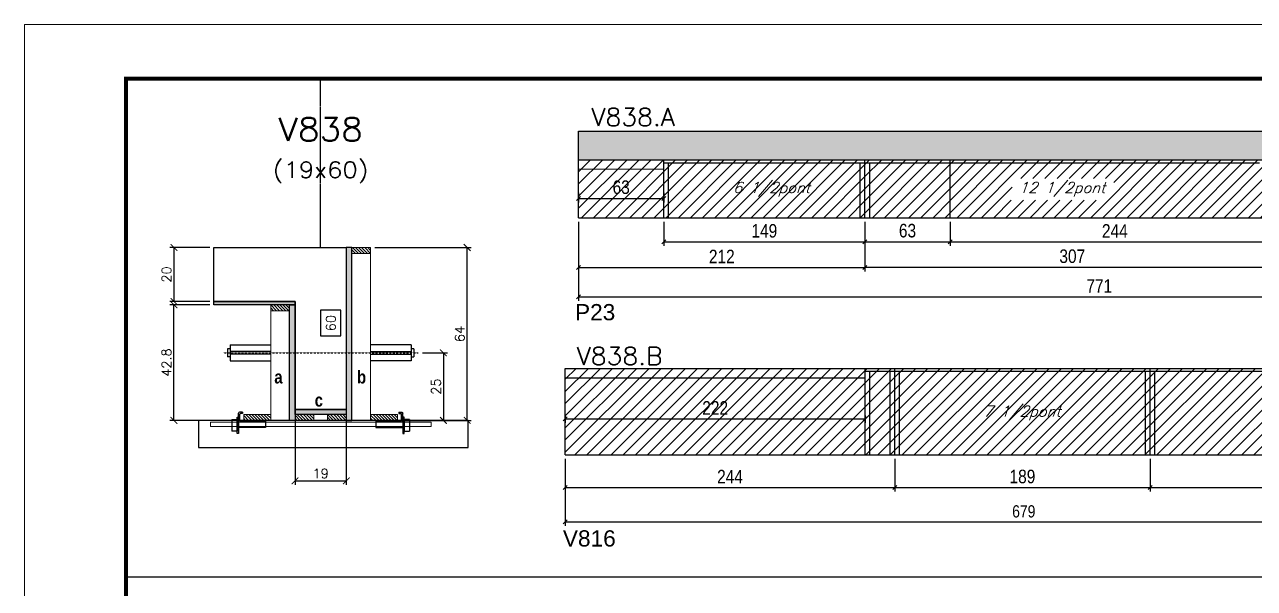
# Model space of a CAD drawing. Extents: x -20960 to -5926, y -2106 to 21915.
# Drawn here: x -7452 to -6541, y 10012 to 10430 of the extents above; entities that cross this region are included whole.
import ezdxf
from ezdxf.enums import TextEntityAlignment as Align

# ---------------------------------------------------------------- set-up
doc = ezdxf.new("R2010")
doc.units = 0
doc.linetypes.add('DASHED', pattern=[0.75, 0.5, -0.25])
doc.linetypes.add('HIDDEN', pattern=[0.375, 0.25, -0.125])
for name, color, linetype in [('5', 5, 'Continuous'), ('barrote', 251, 'Continuous'), ('COTA', 241, 'Continuous'), ('Cota Seção (2x)', 4, 'Continuous'), ('detalhes', 4, 'Continuous'), ('Painéis', 200, 'Continuous'), ('presilha', 1, 'Continuous'), ('Reaproveitamento', 251, 'Continuous'), ('SARR_2.2x7', 40, 'Continuous'), ('SARR_3.5x7', 81, 'Continuous'), ('TENSOR', 3, 'Continuous'), ('texto', 7, 'Continuous'), ('Texto de Titulo', 7, 'Continuous'), ('Texto Qtd Sarr', 242, 'Continuous')]:
    doc.layers.add(name, color=color, linetype=linetype)
for name, color, linetype, lineweight in [('CONCRETO', 251, 'Continuous', 25), ('Folhas', 255, 'Continuous', 9), ('Hachura', 251, 'Continuous', 9), ('Madeira', 126, 'Continuous', 18), ('Sarr 2.2x7', 40, 'Continuous', 9), ('SARRAFO DE PRESSAO', 251, 'DASHED', 9), ('SCO-___-LAJ', 2, 'Continuous', 0), ('Texto Seção', 7, 'Continuous', 15)]:
    doc.layers.add(name, color=color, linetype=linetype, lineweight=lineweight)
doc.styles.add('COTA TECNICA', font='techl___.ttf', dxfattribs={"height": 10})
doc.styles.add('COTA TECNICA-50', font='techl___.ttf', dxfattribs={"height": 9})
doc.styles.add('REGUA-120', font='ROMANS.shx', dxfattribs={"height": 15})
doc.styles.add('Romans', font='romans.shx')
doc.styles.get("Standard").update_dxf_attribs({"font": 'arial.ttf'})
doc.styles.add('TECNICA', font='techb___.ttf', dxfattribs={"height": 10})
doc.dimstyles.new('COTA PAINEL-50', dxfattribs={"dimtxt": 9, "dimasz": 3, "dimexe": 3, "dimexo": 3, "dimgap": 3, "dimtad": 1, "dimdec": 1, "dimzin": 12, "dimdsep": 46, "dimtxsty": 'COTA TECNICA-50', "dimblk1": 'OBLIQUE', "dimblk2": 'OBLIQUE', "dimsah": 1, "dimcen": 0.9, "dimclrd": 4, "dimclre": 4, "dimclrt": 240, "dimadec": 1, "dimazin": 3, "dimtfac": 1, "dimtdec": 1, "dimtmove": 0, "dimatfit": 3, "dimfxl": 1, "dimtolj": 1, "dimtzin": 12, "dimarcsym": 0})
doc.dimstyles.new('Cota Seção (2x)', dxfattribs={"dimtxt": 7, "dimasz": 5, "dimexe": 3, "dimexo": 3, "dimgap": 2, "dimtad": 3, "dimdec": 1, "dimlfac": 0.5, "dimzin": 12, "dimdsep": 46, "dimtxsty": 'Romans', "dimblk": 'ARCHTICK', "dimcen": 0, "dimclrd": 4, "dimclre": 4, "dimclrt": 1, "dimadec": 1, "dimazin": 3, "dimtfac": 1, "dimtdec": 1, "dimtmove": 0, "dimatfit": 3, "dimldrblk": 'OBLIQUE', "dimfxl": 1, "dimtolj": 1, "dimtzin": 12, "dimarcsym": 0})
doc.dimstyles.new('Cota Seção interna', dxfattribs={"dimtxt": 7, "dimasz": 6, "dimexe": 0.18, "dimexo": 2, "dimgap": -4, "dimtad": 3, "dimdec": 1, "dimlfac": 0.5, "dimzin": 12, "dimdsep": 46, "dimtxsty": 'Romans', "dimblk": 'ARCHTICK', "dimcen": 0.09, "dimse1": 1, "dimse2": 1, "dimsd1": 1, "dimsd2": 1, "dimclrd": 180, "dimclre": 5, "dimclrt": 1, "dimadec": 0, "dimazin": 3, "dimtfac": 1, "dimtdec": 1, "dimtofl": 0, "dimtmove": 0, "dimatfit": 3, "dimldrblk": 'ARCHTICK', "dimfxl": 1, "dimtolj": 1, "dimtzin": 0, "dimarcsym": 0})
doc.dimstyles.new('PAINEL', dxfattribs={"dimtxt": 10, "dimasz": 3, "dimexe": 3, "dimexo": 3, "dimgap": 3, "dimtad": 1, "dimdec": 1, "dimzin": 12, "dimdsep": 46, "dimtxsty": 'COTA TECNICA', "dimblk1": 'OBLIQUE', "dimblk2": 'OBLIQUE', "dimsah": 1, "dimcen": 0.9, "dimclrd": 4, "dimclre": 4, "dimclrt": 240, "dimadec": 1, "dimazin": 3, "dimtfac": 1, "dimtdec": 1, "dimtmove": 0, "dimatfit": 3, "dimfxl": 1, "dimtolj": 1, "dimtzin": 12, "dimarcsym": 0})
pattern_1 = [(315, (15704.8435, 1906.9961), (1.12253202, 1.12253202), [])]
pattern_2 = [(45, (9286.408, 12325.307), (-4.490128, 4.490128), [])]

# ---------------------------------------------------------------- blocks, each defined once
blk = doc.blocks.new('9999999999')
at = {"layer": 'Folhas'}
blk.add_lwpolyline([(98138.98, 34190.21), (99623.98, 34190.21), (99623.98, 35240.21), (98138.98, 35240.21)], close=True, dxfattribs=at)
at = {"layer": 'Folhas', "color": 30, "const_width": 3}
blk.add_lwpolyline([(98213.98, 34230.21), (99583.98, 34230.21), (99583.98, 35200.21), (98213.98, 35200.21)], close=True, dxfattribs=at)
blk = doc.blocks.new('_ArchTick')
at = {"color": 0, "linetype": 'ByBlock', "const_width": 0.15}
blk.add_lwpolyline([(-0.5, -0.5), (0.5, 0.5)], dxfattribs=at)
blk = doc.blocks.new('*D1538')
at = {"layer": 'COTA', "color": 4, "lineweight": -2, "transparency": 16777216}
for p, q in [((-7314.78, 10222.24), (-7344.43, 10222.24)), ((-7341.43, 10136.64), (-7341.43, 10222.24)), ((-7292.78, 10136.64), (-7344.43, 10136.64))]:
    blk.add_line(p, q, dxfattribs=at)
at = {"layer": 'Defpoints', "color": 0, "transparency": 16777216}
for p in [(-7341.43, 10222.24), (-7311.78, 10222.24), (-7289.78, 10136.64)]:
    blk.add_point(p, dxfattribs=at)
at = {"layer": 'COTA', "color": 4, "lineweight": -2, "transparency": 16777216, "xscale": 5, "yscale": 5, "zscale": 5}
for p, rotation in [((-7341.43, 10222.24), 90), ((-7341.43, 10136.64), 270)]:
    blk.add_blockref('_ArchTick', p, dxfattribs=dict(at, rotation=rotation))
at = {"layer": 'COTA', "color": 1, "transparency": 16777216, "insert": (-7346.93, 10179.44), "char_height": 7, "attachment_point": 5, "rotation": 90, "style": 'Romans'}
blk.add_mtext('\\A1;42.8', dxfattribs=at)
blk = doc.blocks.new('_Oblique')
at = {"color": 0, "linetype": 'ByBlock', "lineweight": -2}
blk.add_line((-0.5, -0.5), (0.5, 0.5), dxfattribs=at)
blk = doc.blocks.new('*D1539')
at = {"layer": 'COTA', "color": 4, "lineweight": -2, "transparency": 16777216}
for p, q in [((-7314.78, 10264.64), (-7344.43, 10264.64)), ((-7341.43, 10264.64), (-7341.43, 10224.64)), ((-7314.78, 10224.64), (-7344.43, 10224.64))]:
    blk.add_line(p, q, dxfattribs=at)
at = {"layer": 'Defpoints', "color": 0, "transparency": 16777216}
for p in [(-7311.78, 10264.64), (-7341.43, 10224.64), (-7311.78, 10224.64)]:
    blk.add_point(p, dxfattribs=at)
at = {"layer": 'COTA', "color": 4, "lineweight": -2, "transparency": 16777216, "xscale": 5, "yscale": 5, "zscale": 5}
for p, rotation in [((-7341.43, 10264.64), 90), ((-7341.43, 10224.64), 270)]:
    blk.add_blockref('_ArchTick', p, dxfattribs=dict(at, rotation=rotation))
at = {"layer": 'COTA', "color": 1, "transparency": 16777216, "insert": (-7346.93, 10244.64), "char_height": 7, "attachment_point": 5, "rotation": 90, "style": 'Romans'}
blk.add_mtext('\\A1;20', dxfattribs=at)
blk = doc.blocks.new('*D1540')
at = {"layer": 'COTA', "color": 4, "lineweight": -2, "transparency": 16777216}
for p, q in [((-7192.79, 10264.64), (-7121.3, 10264.64)), ((-7124.3, 10136.64), (-7124.3, 10264.64)), ((-7172.78, 10136.64), (-7121.3, 10136.64))]:
    blk.add_line(p, q, dxfattribs=at)
at = {"layer": 'Defpoints', "color": 0, "transparency": 16777216}
for p in [(-7195.79, 10264.64), (-7124.3, 10264.64), (-7175.78, 10136.64)]:
    blk.add_point(p, dxfattribs=at)
at = {"layer": 'COTA', "color": 4, "lineweight": -2, "transparency": 16777216, "xscale": 5, "yscale": 5, "zscale": 5}
for p, rotation in [((-7124.3, 10264.64), 90), ((-7124.3, 10136.64), 270)]:
    blk.add_blockref('_ArchTick', p, dxfattribs=dict(at, rotation=rotation))
at = {"layer": 'COTA', "color": 1, "transparency": 16777216, "insert": (-7129.8, 10200.64), "char_height": 7, "attachment_point": 5, "rotation": 90, "style": 'Romans'}
blk.add_mtext('\\A1;64', dxfattribs=at)
blk = doc.blocks.new('*D1541')
at = {"layer": 'Cota Seção (2x)', "color": 180, "lineweight": -2, "transparency": 16777216}
for p, q in [((-7217.78, 10218.14), (-7232.78, 10218.14)), ((-7232.78, 10218.14), (-7232.78, 10199.14)), ((-7217.78, 10199.14), (-7217.78, 10218.14)), ((-7232.78, 10199.14), (-7217.78, 10199.14))]:
    blk.add_line(p, q, dxfattribs=at)
at = {"layer": 'Defpoints', "color": 0, "transparency": 16777216}
for p in [(-7213.79, 10264.64), (-7213.78, 10264.64), (-7213.78, 10144.64)]:
    blk.add_point(p, dxfattribs=at)
at = {"layer": 'Cota Seção (2x)', "color": 1, "transparency": 16777216, "insert": (-7225.28, 10208.64), "char_height": 7, "attachment_point": 5, "rotation": 90, "style": 'Romans'}
blk.add_mtext('\\A1;60', dxfattribs=at)
blk = doc.blocks.new('titulo1')
at = {"layer": 'Defpoints', "color": 252, "linetype": 'HIDDEN', "ltscale": 2}
blk.add_line((0, 0), (0, 125), dxfattribs=at)
at = {"layer": 'Defpoints', "style": 'Romans', "oblique": 15}
blk.add_attdef('FOLHA', text='', height=10, dxfattribs=at).set_placement((0, 15.58), align=Align.MIDDLE_CENTER)
at = {"layer": 'Texto Qtd Sarr', "color": 3, "style": 'Romans', "oblique": 15}
for tag, height, p in [('TITULO', 17, (0, 71.45)), ('SEÇÃO', 12, (0, 41.55))]:
    blk.add_attdef(tag, text='', height=height, dxfattribs=at).set_placement(p, align=Align.MIDDLE_CENTER)
blk = doc.blocks.new('PRESILHA METÁLICA 1')
at = {"layer": 'presilha'}
for p, q in [((6, 15.5), (7.5, 15.5)), ((6, -2.5), (6, 15.5)), ((7.5, 10.6), (7.5, 19.9)), ((7.5, 15.5), (7.5, -2.5)), ((12, 21), (8.6, 21)), ((9, 11.6), (9, 18.9)), ((12, 19.5), (9.6, 19.5)), ((12, 21), (12, 19.5)), ((0, 13), (6, 13)), ((0, 13), (0, 0)), ((6, 0), (0, 0)), ((6, 13), (6, 0)), ((37.5, 4.1), (7.5, 4.1)), ((37.5, 11), (9.6, 11)), ((37.5, 11), (37.5, 4.1)), ((7.5, -2.5), (6, -2.5))]:
    blk.add_line(p, q, dxfattribs=at)
for centre, radius, start, end in [((8.6, 19.9), 1.14, 90, 180), ((9.6, 18.9), 0.57, 90, 180), ((9.6, 11.6), 0.57, 180, 270)]:
    blk.add_arc(centre, radius, start, end, dxfattribs=at)
blk = doc.blocks.new('*D1542')
at = {"layer": 'COTA', "color": 4, "lineweight": -2, "transparency": 16777216}
for p, q in [((-7251.78, 10138.04), (-7251.78, 10088.91)), ((-7213.78, 10138.04), (-7213.78, 10088.91)), ((-7251.78, 10091.91), (-7213.78, 10091.91))]:
    blk.add_line(p, q, dxfattribs=at)
at = {"layer": 'Defpoints', "color": 0, "transparency": 16777216}
for p in [(-7251.78, 10141.04), (-7213.78, 10141.04), (-7213.78, 10091.91)]:
    blk.add_point(p, dxfattribs=at)
at = {"layer": 'COTA', "color": 4, "lineweight": -2, "transparency": 16777216, "xscale": 5, "yscale": 5, "zscale": 5, "rotation": 180}
blk.add_blockref('_ArchTick', (-7251.78, 10091.91), dxfattribs=at)
at = {"layer": 'COTA', "color": 4, "lineweight": -2, "transparency": 16777216, "xscale": 5, "yscale": 5, "zscale": 5}
blk.add_blockref('_ArchTick', (-7213.78, 10091.91), dxfattribs=at)
at = {"layer": 'COTA', "color": 1, "transparency": 16777216, "insert": (-7232.78, 10097.41), "char_height": 7, "attachment_point": 5, "style": 'Romans'}
blk.add_mtext('\\A1;19', dxfattribs=at)
blk = doc.blocks.new('*D1598')
at = {"layer": 'COTA', "color": 4, "linetype": 'ByBlock', "lineweight": -2, "transparency": 16777216}
for p, q in [((-7041.77, 10283.72), (-7041.77, 10246.9)), ((-6829.77, 10283.71), (-6829.77, 10246.9)), ((-7041.77, 10249.9), (-6829.77, 10249.9))]:
    blk.add_line(p, q, dxfattribs=at)
at = {"layer": 'Defpoints', "color": 0, "linetype": 'ByBlock', "transparency": 16777216}
for p in [(-7041.77, 10286.72), (-6829.77, 10286.71), (-6829.77, 10249.9)]:
    blk.add_point(p, dxfattribs=at)
at = {"layer": 'COTA', "color": 4, "linetype": 'ByBlock', "lineweight": -2, "transparency": 16777216, "xscale": 3, "yscale": 3, "zscale": 3, "rotation": 180}
blk.add_blockref('_Oblique', (-7041.77, 10249.9), dxfattribs=at)
at = {"layer": 'COTA', "color": 4, "linetype": 'ByBlock', "lineweight": -2, "transparency": 16777216, "xscale": 3, "yscale": 3, "zscale": 3}
blk.add_blockref('_Oblique', (-6829.77, 10249.9), dxfattribs=at)
at = {"layer": 'COTA', "color": 240, "linetype": 'ByBlock', "transparency": 16777216, "insert": (-6935.77, 10257.96), "char_height": 10, "attachment_point": 5, "style": 'COTA TECNICA'}
blk.add_mtext('\\A1;212', dxfattribs=at)
blk = doc.blocks.new('*D1543')
at = {"layer": 'COTA', "color": 4, "linetype": 'ByBlock', "lineweight": -2, "transparency": 16777216}
for p, q in [((-6829.77, 10283.71), (-6829.77, 10265.83)), ((-6766.75, 10283.71), (-6766.75, 10265.83)), ((-6829.77, 10268.83), (-6766.75, 10268.83))]:
    blk.add_line(p, q, dxfattribs=at)
at = {"layer": 'Defpoints', "color": 0, "linetype": 'ByBlock', "transparency": 16777216}
for p in [(-6829.77, 10286.71), (-6766.75, 10286.71), (-6766.75, 10268.83)]:
    blk.add_point(p, dxfattribs=at)
at = {"layer": 'COTA', "color": 4, "linetype": 'ByBlock', "lineweight": -2, "transparency": 16777216, "xscale": 3, "yscale": 3, "zscale": 3, "rotation": 180}
blk.add_blockref('_Oblique', (-6829.77, 10268.83), dxfattribs=at)
at = {"layer": 'COTA', "color": 4, "linetype": 'ByBlock', "lineweight": -2, "transparency": 16777216, "xscale": 3, "yscale": 3, "zscale": 3}
blk.add_blockref('_Oblique', (-6766.75, 10268.83), dxfattribs=at)
at = {"layer": 'COTA', "color": 240, "linetype": 'ByBlock', "transparency": 16777216, "insert": (-6798.26, 10277.05), "char_height": 10, "attachment_point": 5, "style": 'COTA TECNICA'}
blk.add_mtext('\\A1;63', dxfattribs=at)
blk = doc.blocks.new('*D1544')
at = {"layer": 'COTA', "color": 4, "linetype": 'ByBlock', "lineweight": -2, "transparency": 16777216}
for p, q in [((-6766.75, 10283.71), (-6766.75, 10265.83)), ((-6522.75, 10283.71), (-6522.75, 10265.83)), ((-6766.75, 10268.83), (-6522.75, 10268.83))]:
    blk.add_line(p, q, dxfattribs=at)
at = {"layer": 'Defpoints', "color": 0, "linetype": 'ByBlock', "transparency": 16777216}
for p in [(-6766.75, 10286.71), (-6522.75, 10286.71), (-6522.75, 10268.83)]:
    blk.add_point(p, dxfattribs=at)
at = {"layer": 'COTA', "color": 4, "linetype": 'ByBlock', "lineweight": -2, "transparency": 16777216, "xscale": 3, "yscale": 3, "zscale": 3, "rotation": 180}
blk.add_blockref('_Oblique', (-6766.75, 10268.83), dxfattribs=at)
at = {"layer": 'COTA', "color": 4, "linetype": 'ByBlock', "lineweight": -2, "transparency": 16777216, "xscale": 3, "yscale": 3, "zscale": 3}
blk.add_blockref('_Oblique', (-6522.75, 10268.83), dxfattribs=at)
at = {"layer": 'COTA', "color": 240, "linetype": 'ByBlock', "transparency": 16777216, "insert": (-6644.75, 10276.9), "char_height": 10, "attachment_point": 5, "style": 'COTA TECNICA'}
blk.add_mtext('\\A1;244', dxfattribs=at)
blk = doc.blocks.new('*D1545')
at = {"layer": 'COTA', "color": 4, "linetype": 'ByBlock', "lineweight": -2, "transparency": 16777216}
for p, q in [((-7051.67, 10108.18), (-7051.67, 10083.97)), ((-6807.67, 10108.18), (-6807.67, 10083.97)), ((-7051.67, 10086.97), (-6807.67, 10086.97))]:
    blk.add_line(p, q, dxfattribs=at)
at = {"layer": 'Defpoints', "color": 0, "linetype": 'ByBlock', "transparency": 16777216}
for p in [(-7051.67, 10111.18), (-6807.67, 10111.18), (-6807.67, 10086.97)]:
    blk.add_point(p, dxfattribs=at)
at = {"layer": 'COTA', "color": 4, "linetype": 'ByBlock', "lineweight": -2, "transparency": 16777216, "xscale": 3, "yscale": 3, "zscale": 3, "rotation": 180}
blk.add_blockref('_Oblique', (-7051.67, 10086.97), dxfattribs=at)
at = {"layer": 'COTA', "color": 4, "linetype": 'ByBlock', "lineweight": -2, "transparency": 16777216, "xscale": 3, "yscale": 3, "zscale": 3}
blk.add_blockref('_Oblique', (-6807.67, 10086.97), dxfattribs=at)
at = {"layer": 'COTA', "color": 240, "linetype": 'ByBlock', "transparency": 16777216, "insert": (-6929.67, 10095.04), "char_height": 10, "attachment_point": 5, "style": 'COTA TECNICA'}
blk.add_mtext('\\A1;244', dxfattribs=at)
blk = doc.blocks.new('*D1546')
at = {"layer": 'COTA', "color": 4, "linetype": 'ByBlock', "lineweight": -2, "transparency": 16777216}
for p, q in [((-6807.67, 10108.18), (-6807.67, 10083.97)), ((-6618.66, 10108.18), (-6618.66, 10083.97)), ((-6807.67, 10086.97), (-6618.66, 10086.97))]:
    blk.add_line(p, q, dxfattribs=at)
at = {"layer": 'Defpoints', "color": 0, "linetype": 'ByBlock', "transparency": 16777216}
for p in [(-6807.67, 10111.18), (-6618.66, 10111.18), (-6618.66, 10086.97)]:
    blk.add_point(p, dxfattribs=at)
at = {"layer": 'COTA', "color": 4, "linetype": 'ByBlock', "lineweight": -2, "transparency": 16777216, "xscale": 3, "yscale": 3, "zscale": 3, "rotation": 180}
blk.add_blockref('_Oblique', (-6807.67, 10086.97), dxfattribs=at)
at = {"layer": 'COTA', "color": 4, "linetype": 'ByBlock', "lineweight": -2, "transparency": 16777216, "xscale": 3, "yscale": 3, "zscale": 3}
blk.add_blockref('_Oblique', (-6618.66, 10086.97), dxfattribs=at)
at = {"layer": 'COTA', "color": 240, "linetype": 'ByBlock', "transparency": 16777216, "insert": (-6713.16, 10095.07), "char_height": 10, "attachment_point": 5, "style": 'COTA TECNICA'}
blk.add_mtext('\\A1;189', dxfattribs=at)
blk = doc.blocks.new('*D1600')
at = {"layer": 'COTA', "color": 4, "linetype": 'ByBlock', "lineweight": -2, "transparency": 16777216}
for p, q in [((-6618.66, 10108.18), (-6618.66, 10083.97)), ((-6372.66, 10108.18), (-6372.66, 10083.97)), ((-6618.66, 10086.97), (-6372.66, 10086.97))]:
    blk.add_line(p, q, dxfattribs=at)
at = {"layer": 'Defpoints', "color": 0, "linetype": 'ByBlock', "transparency": 16777216}
for p in [(-6618.66, 10111.18), (-6372.66, 10111.18), (-6372.66, 10086.97)]:
    blk.add_point(p, dxfattribs=at)
at = {"layer": 'COTA', "color": 4, "linetype": 'ByBlock', "lineweight": -2, "transparency": 16777216, "xscale": 3, "yscale": 3, "zscale": 3, "rotation": 180}
blk.add_blockref('_Oblique', (-6618.66, 10086.97), dxfattribs=at)
at = {"layer": 'COTA', "color": 4, "linetype": 'ByBlock', "lineweight": -2, "transparency": 16777216, "xscale": 3, "yscale": 3, "zscale": 3}
blk.add_blockref('_Oblique', (-6372.66, 10086.97), dxfattribs=at)
at = {"layer": 'COTA', "color": 240, "linetype": 'ByBlock', "transparency": 16777216, "insert": (-6495.66, 10095.07), "char_height": 10, "attachment_point": 5, "style": 'COTA TECNICA'}
blk.add_mtext('\\A1;246', dxfattribs=at)
blk = doc.blocks.new('*D1601')
at = {"layer": 'COTA', "color": 4, "linetype": 'ByBlock', "lineweight": -2, "transparency": 16777216}
for p, q in [((-7041.77, 10305.11), (-7041.77, 10297.98)), ((-7041.77, 10300.98), (-6978.77, 10300.98)), ((-6978.77, 10305.12), (-6978.77, 10297.98))]:
    blk.add_line(p, q, dxfattribs=at)
at = {"layer": 'Defpoints', "color": 0, "linetype": 'ByBlock', "transparency": 16777216}
for p in [(-7041.77, 10308.11), (-6978.77, 10308.12), (-6978.77, 10300.98)]:
    blk.add_point(p, dxfattribs=at)
at = {"layer": 'COTA', "color": 4, "linetype": 'ByBlock', "lineweight": -2, "transparency": 16777216, "xscale": 3, "yscale": 3, "zscale": 3, "rotation": 180}
blk.add_blockref('_Oblique', (-7041.77, 10300.98), dxfattribs=at)
at = {"layer": 'COTA', "color": 4, "linetype": 'ByBlock', "lineweight": -2, "transparency": 16777216, "xscale": 3, "yscale": 3, "zscale": 3}
blk.add_blockref('_Oblique', (-6978.77, 10300.98), dxfattribs=at)
at = {"layer": 'COTA', "color": 240, "linetype": 'ByBlock', "transparency": 16777216, "insert": (-7010.27, 10309.2), "char_height": 10, "attachment_point": 5, "style": 'COTA TECNICA'}
blk.add_mtext('\\A1;63', dxfattribs=at)
blk = doc.blocks.new('*D1603')
at = {"layer": 'COTA', "color": 4, "linetype": 'ByBlock', "lineweight": -2, "transparency": 16777216}
for p, q in [((-7051.67, 10140.18), (-7051.67, 10134.89)), ((-7051.67, 10137.89), (-6829.67, 10137.89)), ((-6829.67, 10140.18), (-6829.67, 10134.89))]:
    blk.add_line(p, q, dxfattribs=at)
at = {"layer": 'Defpoints', "color": 0, "linetype": 'ByBlock', "transparency": 16777216}
for p in [(-7051.67, 10143.18), (-6829.67, 10143.18), (-6829.67, 10137.89)]:
    blk.add_point(p, dxfattribs=at)
at = {"layer": 'COTA', "color": 4, "linetype": 'ByBlock', "lineweight": -2, "transparency": 16777216, "xscale": 3, "yscale": 3, "zscale": 3, "rotation": 180}
blk.add_blockref('_Oblique', (-7051.67, 10137.89), dxfattribs=at)
at = {"layer": 'COTA', "color": 4, "linetype": 'ByBlock', "lineweight": -2, "transparency": 16777216, "xscale": 3, "yscale": 3, "zscale": 3}
blk.add_blockref('_Oblique', (-6829.67, 10137.89), dxfattribs=at)
at = {"layer": 'COTA', "color": 240, "linetype": 'ByBlock', "transparency": 16777216, "insert": (-6940.67, 10145.89), "char_height": 10, "attachment_point": 5, "style": 'COTA TECNICA'}
blk.add_mtext('\\A1;222', dxfattribs=at)
blk = doc.blocks.new('*D1547')
at = {"layer": 'COTA', "color": 4, "linetype": 'ByBlock', "lineweight": -2, "transparency": 16777216}
for p, q in [((-7041.77, 10283.71), (-7041.77, 10225.09)), ((-6270.75, 10283.71), (-6270.75, 10225.09)), ((-7041.77, 10228.09), (-6270.75, 10228.09))]:
    blk.add_line(p, q, dxfattribs=at)
at = {"layer": 'Defpoints', "color": 0, "linetype": 'ByBlock', "transparency": 16777216}
for p in [(-7041.77, 10286.71), (-6270.75, 10286.71), (-6270.75, 10228.09)]:
    blk.add_point(p, dxfattribs=at)
at = {"layer": 'COTA', "color": 4, "linetype": 'ByBlock', "lineweight": -2, "transparency": 16777216, "xscale": 3, "yscale": 3, "zscale": 3, "rotation": 180}
blk.add_blockref('_Oblique', (-7041.77, 10228.09), dxfattribs=at)
at = {"layer": 'COTA', "color": 4, "linetype": 'ByBlock', "lineweight": -2, "transparency": 16777216, "xscale": 3, "yscale": 3, "zscale": 3}
blk.add_blockref('_Oblique', (-6270.75, 10228.09), dxfattribs=at)
at = {"layer": 'COTA', "color": 240, "linetype": 'ByBlock', "transparency": 16777216, "insert": (-6656.26, 10236.16), "char_height": 10, "attachment_point": 5, "style": 'COTA TECNICA'}
blk.add_mtext('\\A1;771', dxfattribs=at)
blk = doc.blocks.new('*D1548')
at = {"layer": 'COTA', "color": 4, "lineweight": -2, "transparency": 16777216}
for p, q in [((-7157.48, 10186.69), (-7138.92, 10186.69)), ((-7141.92, 10186.69), (-7141.92, 10136.64)), ((-7157.47, 10136.64), (-7138.92, 10136.64))]:
    blk.add_line(p, q, dxfattribs=at)
at = {"layer": 'Defpoints', "color": 0, "transparency": 16777216}
for p in [(-7160.48, 10186.69), (-7160.47, 10136.64), (-7141.92, 10136.64)]:
    blk.add_point(p, dxfattribs=at)
at = {"layer": 'COTA', "color": 4, "lineweight": -2, "transparency": 16777216, "xscale": 5, "yscale": 5, "zscale": 5}
for p, rotation in [((-7141.92, 10186.69), 90), ((-7141.92, 10136.64), 270)]:
    blk.add_blockref('_ArchTick', p, dxfattribs=dict(at, rotation=rotation))
at = {"layer": 'COTA', "color": 1, "transparency": 16777216, "insert": (-7147.42, 10161.67), "char_height": 7, "attachment_point": 5, "rotation": 90, "style": 'Romans'}
blk.add_mtext('\\A1;25', dxfattribs=at)
blk = doc.blocks.new('*D1604')
at = {"layer": 'COTA', "color": 4, "linetype": 'ByBlock', "lineweight": -2, "transparency": 16777216}
for p, q in [((-7051.67, 10108.18), (-7051.67, 10058.63)), ((-6372.66, 10108.18), (-6372.66, 10058.63)), ((-7051.67, 10061.63), (-6372.66, 10061.63))]:
    blk.add_line(p, q, dxfattribs=at)
at = {"layer": 'Defpoints', "color": 0, "linetype": 'ByBlock', "transparency": 16777216}
for p in [(-7051.67, 10111.18), (-6372.66, 10111.18), (-6372.66, 10061.63)]:
    blk.add_point(p, dxfattribs=at)
at = {"layer": 'COTA', "color": 4, "linetype": 'ByBlock', "lineweight": -2, "transparency": 16777216, "xscale": 3, "yscale": 3, "zscale": 3, "rotation": 180}
blk.add_blockref('_Oblique', (-7051.67, 10061.63), dxfattribs=at)
at = {"layer": 'COTA', "color": 4, "linetype": 'ByBlock', "lineweight": -2, "transparency": 16777216, "xscale": 3, "yscale": 3, "zscale": 3}
blk.add_blockref('_Oblique', (-6372.66, 10061.63), dxfattribs=at)
at = {"layer": 'COTA', "color": 240, "linetype": 'ByBlock', "transparency": 16777216, "insert": (-6712.16, 10069.25), "char_height": 9, "attachment_point": 5, "style": 'COTA TECNICA-50'}
blk.add_mtext('\\A1;679', dxfattribs=at)
blk = doc.blocks.new('*D1605')
at = {"layer": 'COTA', "color": 4, "lineweight": -2, "ltscale": 25, "transparency": 16777216}
for p, q in [((-6978.77, 10283.72), (-6978.77, 10265.83)), ((-6829.77, 10283.71), (-6829.77, 10265.83)), ((-6978.77, 10268.83), (-6829.77, 10268.83))]:
    blk.add_line(p, q, dxfattribs=at)
at = {"layer": 'Defpoints', "color": 0, "ltscale": 25, "transparency": 16777216}
for p in [(-6978.77, 10286.72), (-6829.77, 10286.71), (-6829.77, 10268.83)]:
    blk.add_point(p, dxfattribs=at)
at = {"layer": 'COTA', "color": 4, "lineweight": -2, "ltscale": 25, "transparency": 16777216, "xscale": 3, "yscale": 3, "zscale": 3, "rotation": 180}
blk.add_blockref('_Oblique', (-6978.77, 10268.83), dxfattribs=at)
at = {"layer": 'COTA', "color": 4, "lineweight": -2, "ltscale": 25, "transparency": 16777216, "xscale": 3, "yscale": 3, "zscale": 3}
blk.add_blockref('_Oblique', (-6829.77, 10268.83), dxfattribs=at)
at = {"layer": 'COTA', "color": 240, "ltscale": 25, "transparency": 16777216, "insert": (-6904.27, 10276.93), "char_height": 10, "attachment_point": 5, "style": 'COTA TECNICA'}
blk.add_mtext('\\A1;149', dxfattribs=at)
blk = doc.blocks.new('*D1609')
at = {"layer": 'COTA', "color": 4, "lineweight": -2, "ltscale": 25, "transparency": 16777216}
for p, q in [((-6829.77, 10283.71), (-6829.77, 10246.9)), ((-6522.75, 10283.71), (-6522.75, 10246.9)), ((-6522.75, 10249.9), (-6829.77, 10249.9))]:
    blk.add_line(p, q, dxfattribs=at)
at = {"layer": 'Defpoints', "color": 0, "ltscale": 25, "transparency": 16777216}
for p in [(-6829.77, 10286.71), (-6522.75, 10286.71), (-6829.77, 10249.9)]:
    blk.add_point(p, dxfattribs=at)
at = {"layer": 'COTA', "color": 4, "lineweight": -2, "ltscale": 25, "transparency": 16777216, "xscale": 3, "yscale": 3, "zscale": 3, "rotation": 180}
blk.add_blockref('_Oblique', (-6829.77, 10249.9), dxfattribs=at)
at = {"layer": 'COTA', "color": 4, "lineweight": -2, "ltscale": 25, "transparency": 16777216, "xscale": 3, "yscale": 3, "zscale": 3}
blk.add_blockref('_Oblique', (-6522.75, 10249.9), dxfattribs=at)
at = {"layer": 'COTA', "color": 240, "ltscale": 25, "transparency": 16777216, "insert": (-6676.26, 10258.12), "char_height": 10, "attachment_point": 5, "style": 'COTA TECNICA'}
blk.add_mtext('\\A1;307', dxfattribs=at)

msp = doc.modelspace()

# ---------------------------------------------------------------- hatches: boundary and pattern name
at = {"layer": 'COTA', "linetype": 'ByBlock'}
h = msp.add_hatch(dxfattribs=at)
h.set_pattern_fill('AR-CONC', color=256, scale=0.03)
h.set_pattern_definition([(50, (-198518.4614, -22584.571), (5.46554007, -0.47817257), [0.5715, -6.2865]), (355, (-198518.4614, -22584.571), (-1.05730264, 5.73170536), [0.4572, -5.02921753]), (100.4514447, (-198518.006, -22584.6107), (4.40823741, 5.25353256), [0.48570026, -5.34270734]), (46.1842, (-198518.4614, -22583.047), (8.13237123, -1.26126984), [0.85725, -9.42975]), (96.6355576, (-198517.784, -22583.152), (7.12212402, 7.42278374), [0.7285507, -8.01406824]), (351.184151, (-198518.4614, -22583.047), (7.12212402, 7.42278374), [0.685799, -7.54379196]), (21, (-198517.6994, -22583.428), (4.54843174, -3.06795595), [0.5715, -6.2865]), (326, (-198517.6994, -22583.428), (1.85406085, 5.52563898), [0.4572, -5.0292]), (71.451445, (-198517.3204, -22583.6835), (6.40249258, 2.45768307), [0.48570026, -5.34269813]), (37.5, (-198518.4614, -22584.5708), (0.092658098, 2.536651166), [0, -4.96824, 0, -5.1054, 0, -5.04825]), (7.5, (-198518.4614, -22584.5708), (2.004589875, 3.005417245), [0, -2.91084, 0, -4.85394, 0, -1.92405]), (327.5, (-198520.1607, -22584.5708), (4.067717855, -0.17186232), [0, -1.905, 0, -5.9436, 0, -7.8867]), (317.5, (-198520.9227, -22584.5708), (4.44387544, 0.76279473), [0, -2.4765, 0, -3.94716, 0, -5.6007])])
h.paths.add_polyline_path([(-6270.75, 10350.71), (-7041.77, 10350.71), (-7041.77, 10329.51), (-6270.75, 10329.51)])
at = {"layer": 'Hachura'}
h = msp.add_hatch(color=256, dxfattribs=at)
h.dxf.hatch_style = 1
h.paths.add_polyline_path([(-7209.79, 10264.64), (-7213.79, 10264.64), (-7213.78, 10136.64), (-7209.78, 10136.64)])
h = msp.add_hatch(dxfattribs=at)
h.set_pattern_fill('ANSI31', color=256, scale=0.5, angle=270, style=0)
h.set_pattern_definition([(315, (15704.8532, 1956.9961), (1.12253202, 1.12253202), [])])
h.paths.add_polyline_path([(-7209.79, 10260.24), (-7209.79, 10264.64), (-7195.79, 10264.64), (-7195.79, 10260.24)])
h = msp.add_hatch(color=256, dxfattribs=at)
h.dxf.hatch_style = 1
h.paths.add_polyline_path([(-7311.78, 10222.24), (-7311.78, 10224.64), (-7251.78, 10224.64), (-7251.78, 10222.24)])
h = msp.add_hatch(dxfattribs=at)
h.set_pattern_fill('ANSI31', color=256, scale=0.5, angle=270, style=0)
h.set_pattern_definition([(315, (15704.8435, 1914.5961), (1.12253202, 1.12253202), [])])
h.paths.add_polyline_path([(-7255.78, 10217.84), (-7255.78, 10222.24), (-7269.78, 10222.24), (-7269.78, 10217.84)])
h = msp.add_hatch(color=256, dxfattribs=at)
h.dxf.hatch_style = 1
h.paths.add_polyline_path([(-7255.78, 10222.24), (-7251.78, 10222.24), (-7251.78, 10136.64), (-7255.78, 10136.64)])
h = msp.add_hatch(color=256, dxfattribs=at)
h.dxf.hatch_style = 1
h.paths.add_polyline_path([(-7251.78, 10141.04), (-7251.78, 10144.64), (-7213.78, 10144.64), (-7213.78, 10141.04)])
h = msp.add_hatch(dxfattribs=at)
h.set_pattern_fill('ANSI31', color=256, scale=0.5, angle=270, style=0)
h.set_pattern_definition(pattern_1)
h.paths.add_polyline_path([(-7289.78, 10136.64), (-7289.78, 10141.04), (-7269.78, 10141.04), (-7269.78, 10136.64)])
h = msp.add_hatch(dxfattribs=at)
h.set_pattern_fill('ANSI31', color=256, scale=0.5, angle=270, style=0)
h.set_pattern_definition(pattern_1)
h.paths.add_polyline_path([(-7251.78, 10136.64), (-7251.78, 10141.04), (-7237.78, 10141.04), (-7237.78, 10136.64)])
h = msp.add_hatch(dxfattribs=at)
h.set_pattern_fill('ANSI31', color=256, scale=0.5, angle=270, style=0)
h.set_pattern_definition(pattern_1)
h.paths.add_polyline_path([(-7213.78, 10136.64), (-7213.78, 10141.04), (-7227.78, 10141.04), (-7227.78, 10136.64)])
h = msp.add_hatch(dxfattribs=at)
h.set_pattern_fill('ANSI31', color=256, scale=0.5, angle=270, style=0)
h.set_pattern_definition(pattern_1)
h.paths.add_polyline_path([(-7175.78, 10136.64), (-7175.78, 10141.04), (-7195.78, 10141.04), (-7195.78, 10136.64)])
at = {"layer": 'Reaproveitamento', "linetype": 'ByBlock'}
h = msp.add_hatch(dxfattribs=at)
h.set_pattern_fill('ANSI31', color=256, scale=2)
h.set_pattern_definition(pattern_2)
h.paths.add_polyline_path([(-7041.77, 10329.51), (-7041.77, 10286.72), (-6829.77, 10286.71), (-6829.77, 10329.51)])
h.paths.add_polyline_path([(-6935.24, 10299.73), (-6868, 10299.73), (-6862.5, 10315.7), (-6929.74, 10315.7)], flags=24)
h = msp.add_hatch(dxfattribs=at)
h.set_pattern_fill('ANSI31', color=256, scale=2)
h.set_pattern_definition(pattern_2)
h.paths.add_polyline_path([(-6766.75, 10286.71), (-6766.75, 10329.51), (-6829.77, 10329.51), (-6829.77, 10286.71)])
h = msp.add_hatch(dxfattribs=at)
h.set_pattern_fill('ANSI31', color=256, scale=2)
h.set_pattern_definition(pattern_2)
h.paths.add_polyline_path([(-6270.75, 10286.71), (-6270.75, 10329.51), (-6766.75, 10329.51), (-6766.75, 10286.71)])
h.paths.add_polyline_path([(-6724.06, 10299.73), (-6649.97, 10299.73), (-6644.47, 10315.7), (-6718.56, 10315.7)], flags=16)
h = msp.add_hatch(dxfattribs=at)
h.set_pattern_fill('ANSI31', color=256, scale=2)
h.set_pattern_definition(pattern_2)
h.paths.add_polyline_path([(-7051.67, 10175.18), (-7051.67, 10111.18), (-6807.67, 10111.18), (-6807.67, 10175.18)])
h = msp.add_hatch(dxfattribs=at)
h.set_pattern_fill('ANSI31', color=256, scale=2)
h.set_pattern_definition(pattern_2)
h.paths.add_polyline_path([(-6807.67, 10175.18), (-6807.67, 10111.18), (-6618.66, 10111.18), (-6618.66, 10175.18)])
h.paths.add_polyline_path([(-6750.3, 10134.09), (-6682.68, 10134.09), (-6677.18, 10150.07), (-6744.8, 10150.07)], flags=24)
h = msp.add_hatch(dxfattribs=at)
h.set_pattern_fill('ANSI31', color=256, scale=2)
h.set_pattern_definition(pattern_2)
h.paths.add_polyline_path([(-6618.66, 10175.18), (-6618.66, 10111.18), (-6374.66, 10111.18), (-6374.66, 10175.18)])
h.paths.add_polyline_path([(-6545.15, 10134.7), (-6477.53, 10134.7), (-6472.03, 10150.67), (-6539.65, 10150.67)], flags=24)

# ---------------------------------------------------------------- linework, layer by layer
at = {"ltscale": 3}
for p, q in [((-7301.78, 10189.69), (-7301.78, 10183.69)), ((-7299.78, 10189.69), (-7301.78, 10189.69)), ((-7299.78, 10192.69), (-7299.78, 10180.69)), ((-7299.78, 10192.69), (-7269.78, 10192.69)), ((-7165.78, 10192.69), (-7195.78, 10192.69)), ((-7165.78, 10192.69), (-7165.78, 10180.69)), ((-7163.78, 10189.69), (-7165.78, 10189.69)), ((-7163.78, 10189.69), (-7163.78, 10183.69)), ((-7299.78, 10183.69), (-7301.78, 10183.69)), ((-7269.78, 10187.69), (-7299.78, 10187.69)), ((-7269.78, 10185.69), (-7299.78, 10185.69)), ((-7299.78, 10180.69), (-7269.78, 10180.69)), ((-7195.78, 10187.69), (-7165.78, 10187.69)), ((-7195.78, 10185.69), (-7165.78, 10185.69)), ((-7165.78, 10180.69), (-7195.78, 10180.69)), ((-7165.78, 10183.69), (-7163.78, 10183.69))]:
    msp.add_line(p, q, dxfattribs=at)
at = {"layer": 'barrote'}
msp.add_lwpolyline([(-7323.23, 10116.64), (-7123.65, 10116.64), (-7123.65, 10136.64), (-7323.23, 10136.64)], close=True, dxfattribs=at)
at = {"layer": 'CONCRETO'}
msp.add_lwpolyline([(-7311.78, 10224.64), (-7311.78, 10264.64), (-7251.78, 10264.64), (-7251.78, 10264.64), (-7213.78, 10264.64), (-7213.78, 10264.64), (-7213.78, 10264.64), (-7213.78, 10144.64), (-7251.78, 10144.64), (-7251.78, 10224.64)], close=True, dxfattribs=at)
at = {"layer": 'COTA', "linetype": 'ByBlock'}
for p, q in [((-7041.77, 10350.71), (-6992.79, 10350.72)), ((-7041.77, 10329.51), (-7041.77, 10350.71)), ((-6992.79, 10350.72), (-6270.75, 10350.72)), ((-6007, 10020.63), (-7377, 10020.63))]:
    msp.add_line(p, q, dxfattribs=at)
at = {"layer": 'Madeira'}
for points in [[(-7209.79, 10260.24), (-7209.79, 10264.64), (-7195.79, 10264.64), (-7195.79, 10260.24)], [(-7209.79, 10264.64), (-7195.79, 10264.64), (-7195.78, 10136.64), (-7209.78, 10136.64)], [(-7255.78, 10217.84), (-7255.78, 10222.24), (-7269.78, 10222.24), (-7269.78, 10217.84)], [(-7255.78, 10222.24), (-7269.78, 10222.24), (-7269.78, 10136.64), (-7255.78, 10136.64)], [(-7289.78, 10136.64), (-7289.78, 10141.04), (-7269.78, 10141.04), (-7269.78, 10136.64)], [(-7251.78, 10136.64), (-7251.78, 10141.04), (-7237.78, 10141.04), (-7237.78, 10136.64)], [(-7213.78, 10136.64), (-7213.78, 10141.04), (-7227.78, 10141.04), (-7227.78, 10136.64)], [(-7175.78, 10136.64), (-7175.78, 10141.04), (-7195.78, 10141.04), (-7195.78, 10136.64)]]:
    msp.add_lwpolyline(points, close=True, dxfattribs=at)
at = {"layer": 'Painéis', "linetype": 'ByBlock'}
for p, q in [((-7041.77, 10286.72), (-7041.77, 10329.51)), ((-7041.77, 10329.51), (-6270.75, 10329.51)), ((-6829.77, 10286.72), (-6829.77, 10329.52)), ((-6766.75, 10286.71), (-6766.75, 10329.51)), ((-7041.77, 10286.72), (-6270.75, 10286.71)), ((-7051.67, 10111.18), (-7051.67, 10175.18)), ((-7051.67, 10175.18), (-6372.66, 10175.18)), ((-6807.67, 10111.18), (-6807.67, 10175.18)), ((-6618.66, 10111.18), (-6618.66, 10175.18)), ((-7051.67, 10111.18), (-6372.66, 10111.18))]:
    msp.add_line(p, q, dxfattribs=at)
at = {"layer": 'Painéis'}
for points in [[(-7209.79, 10264.64), (-7213.79, 10264.64), (-7213.78, 10136.64), (-7209.78, 10136.64)], [(-7311.78, 10222.24), (-7311.78, 10224.64), (-7251.78, 10224.64), (-7251.78, 10222.24)], [(-7255.78, 10222.24), (-7251.78, 10222.24), (-7251.78, 10136.64), (-7255.78, 10136.64)], [(-7251.78, 10141.04), (-7251.78, 10144.64), (-7213.78, 10144.64), (-7213.78, 10141.04)]]:
    msp.add_lwpolyline(points, close=True, dxfattribs=at)
at = {"layer": 'Sarr 2.2x7'}
msp.add_line((-7041.77, 10322.51), (-6978.77, 10322.52), dxfattribs=at)
at = {"layer": 'SARR_2.2x7', "linetype": 'Continuous', "ltscale": 50}
for p, q in [((-6978.77, 10327.32), (-6829.77, 10327.31)), ((-6829.77, 10327.31), (-6537.75, 10327.31)), ((-6829.67, 10172.98), (-6829.67, 10175.18)), ((-6829.67, 10172.98), (-6807.67, 10172.98)), ((-6807.67, 10172.98), (-6618.66, 10172.98)), ((-6618.66, 10172.98), (-6389.66, 10172.98)), ((-7051.67, 10168.18), (-6829.67, 10168.18))]:
    msp.add_line(p, q, dxfattribs=at)
at = {"layer": 'SARR_3.5x7'}
for p, q in [((-6978.77, 10286.72), (-6978.77, 10329.52)), ((-6975.27, 10286.72), (-6975.27, 10327.32)), ((-6833.27, 10286.72), (-6833.27, 10327.31)), ((-6826.27, 10286.72), (-6826.27, 10327.31)), ((-6829.67, 10111.18), (-6829.67, 10172.98)), ((-6826.17, 10111.18), (-6826.17, 10172.98)), ((-6811.17, 10111.18), (-6811.17, 10172.98)), ((-6804.17, 10111.18), (-6804.17, 10172.98)), ((-6622.16, 10111.18), (-6622.16, 10172.98)), ((-6615.16, 10111.18), (-6615.16, 10172.98))]:
    msp.add_line(p, q, dxfattribs=at)
at = {"layer": 'SCO-___-LAJ', "color": 1}
msp.add_lwpolyline([(-7314.23, 10135.31), (-7150.97, 10135.31), (-7150.97, 10132.11), (-7314.23, 10132.11)], close=True, dxfattribs=at)
at = {"layer": 'TENSOR', "linetype": 'HIDDEN', "ltscale": 0.5}
msp.add_line((-7304.78, 10186.69), (-7160.48, 10186.69), dxfattribs=at)

# ---------------------------------------------------------------- block references
at = {"layer": 'presilha', "yscale": 0.6666666666666666, "zscale": 0.6666666666666666}
for p, xscale in [((-7298.64, 10128.67), 0.6666666666666666), ((-7166.91, 10128.67), -0.6666666666666666)]:
    msp.add_blockref('PRESILHA METÁLICA 1', p, dxfattribs=dict(at, xscale=xscale))
at = {"layer": 'SARRAFO DE PRESSAO', "color": 6, "linetype": 'ByBlock'}
msp.add_blockref('9999999999', (-105590.98, -24810.57), dxfattribs=at)
at = {"layer": 'Texto Seção'}
ref = msp.add_blockref('titulo1', (-7232.78, 10264.64), dxfattribs=at)
ref.add_attrib('TITULO', 'V838', dxfattribs={"layer": 'Texto de Titulo', "color": 7, "height": 17, "style": 'Romans', "width": 1.1}).set_placement((-7232.78, 10352.14), align=Align.MIDDLE_CENTER)
ref.add_attrib('SEÇÃO', '(19x60)', dxfattribs={"layer": 'Texto de Titulo', "color": 7, "height": 12, "style": 'Romans', "width": 1.1}).set_placement((-7232.78, 10322.14), align=Align.MIDDLE_CENTER)

# ---------------------------------------------------------------- texts
at = {"layer": '5', "linetype": 'Continuous'}
for s, p in [('P23', (-7044.46, 10210.77)), ('V816', (-7053.44, 10043.29))]:
    msp.add_text(s, height=12, rotation=0.00004, dxfattribs=at).set_placement(p)
at = {"layer": 'detalhes', "style": 'TECNICA'}
for s, p in [('a', (-7267.08, 10163.98)), ('b', (-7205.85, 10163.96)), ('c', (-7237.18, 10146.88))]:
    msp.add_text(s, height=9.6, dxfattribs=at).set_placement(p)
at = {"layer": 'texto', "color": 2, "char_height": 8, "attachment_point": 5, "style": 'Romans'}
for s, insert in [('{\\Q19;\\C256;6 1/2pont}', (-6898.94, 10307.71)), ('{\\Q19;\\C256;12 1/2pont}', (-6683.76, 10307.71)), ('{\\Q19;\\C256;7 1/2pont}', (-6713.43, 10142.08))]:
    msp.add_mtext(s, dxfattribs=dict(at, insert=insert))
at = {"layer": 'Texto Seção', "style": 'REGUA-120', "width": 1.05}
for s, p in [('V838.A', (-7032.39, 10354.69)), ('V838.B', (-7043.29, 10177.8))]:
    msp.add_text(s, height=13, dxfattribs=at).set_placement(p)

# ---------------------------------------------------------------- dimensions: what is measured, and where the dimension line sits
at = {"layer": 'COTA', "linetype": 'ByBlock'}
for base, p1, p2, picture, middle in [((-6978.77, 10300.98), (-7041.77, 10308.11), (-6978.77, 10308.12), '*D1601', (-7010.27, 10309.2)), ((-6829.77, 10249.9), (-7041.77, 10286.72), (-6829.77, 10286.71), '*D1598', (-6935.77, 10257.96)), ((-6270.75, 10228.09), (-7041.77, 10286.71), (-6270.75, 10286.71), '*D1547', (-6656.26, 10236.16)), ((-6829.67, 10137.89), (-7051.67, 10143.18), (-6829.67, 10143.18), '*D1603', (-6940.67, 10145.89)), ((-6807.67, 10086.97), (-7051.67, 10111.18), (-6807.67, 10111.18), '*D1545', (-6929.67, 10095.04))]:
    dim = msp.add_linear_dim(base=base, p1=p1, p2=p2, dimstyle='PAINEL', dxfattribs=at)
    dim.commit()
    dim.dimension.update_dxf_attribs({"geometry": picture, "text_midpoint": middle})
at = {"layer": 'COTA', "ltscale": 25}
dim = msp.add_linear_dim(base=(-6829.77, 10268.83), p1=(-6978.77, 10286.72), p2=(-6829.77, 10286.71), dimstyle='PAINEL', dxfattribs=at)
dim.commit()
dim.dimension.update_dxf_attribs({"geometry": '*D1605', "text_midpoint": (-6904.27, 10276.93)})
at = {"layer": 'COTA', "linetype": 'ByBlock'}
for base, p1, p2, picture, middle in [((-6766.75, 10268.83), (-6829.77, 10286.71), (-6766.75, 10286.71), '*D1543', (-6798.26, 10277.05)), ((-6522.75, 10268.83), (-6766.75, 10286.71), (-6522.75, 10286.71), '*D1544', (-6644.75, 10276.9)), ((-6618.66, 10086.97), (-6807.67, 10111.18), (-6618.66, 10111.18), '*D1546', (-6713.16, 10095.07)), ((-6372.66, 10086.97), (-6618.66, 10111.18), (-6372.66, 10111.18), '*D1600', (-6495.66, 10095.07))]:
    dim = msp.add_linear_dim(base=base, p1=p1, p2=p2, dimstyle='PAINEL', override={"dimtmove": 1}, dxfattribs=at)
    dim.commit()
    dim.dimension.update_dxf_attribs({"geometry": picture, "text_midpoint": middle})
at = {"layer": 'COTA', "ltscale": 25}
dim = msp.add_linear_dim(base=(-6829.77, 10249.9), p1=(-6522.75, 10286.71), p2=(-6829.77, 10286.71), dimstyle='PAINEL', override={"dimtmove": 1}, dxfattribs=at)
dim.commit()
dim.dimension.update_dxf_attribs({"geometry": '*D1609', "text_midpoint": (-6676.26, 10258.12)})
at = {"layer": 'COTA'}
for base, p1, p2, picture, middle in [((-7341.43, 10224.64), (-7311.78, 10264.64), (-7311.78, 10224.64), '*D1539', (-7346.93, 10244.64)), ((-7124.3, 10264.64), (-7175.78, 10136.64), (-7195.79, 10264.64), '*D1540', (-7129.8, 10200.64)), ((-7341.43, 10222.24), (-7289.78, 10136.64), (-7311.78, 10222.24), '*D1538', (-7346.93, 10179.44)), ((-7141.92, 10136.64), (-7160.48, 10186.69), (-7160.47, 10136.64), '*D1548', (-7147.42, 10161.67))]:
    dim = msp.add_linear_dim(base=base, p1=p1, p2=p2, angle=90, dimstyle='Cota Seção (2x)', dxfattribs=at)
    dim.commit()
    dim.dimension.update_dxf_attribs({"geometry": picture, "text_midpoint": middle})
dim = msp.add_linear_dim(base=(-7213.78, 10091.91), p1=(-7251.78, 10141.04), p2=(-7213.78, 10141.04), dimstyle='Cota Seção (2x)', dxfattribs=at)
dim.commit()
dim.dimension.update_dxf_attribs({"geometry": '*D1542', "text_midpoint": (-7232.78, 10097.41)})
at = {"layer": 'COTA', "linetype": 'ByBlock'}
dim = msp.add_aligned_dim(p1=(-7051.67, 10111.18), p2=(-6372.66, 10111.18), distance=-49.55, dimstyle='COTA PAINEL-50', override={"dimarcsym": 1}, dxfattribs=at)
dim.commit()
dim.dimension.update_dxf_attribs({"geometry": '*D1604', "text_midpoint": (-6712.16, 10069.25)})
at = {"layer": 'Cota Seção (2x)'}
dim = msp.add_linear_dim(base=(-7213.78, 10264.64), p1=(-7213.78, 10144.64), p2=(-7213.79, 10264.64), angle=90, dimstyle='Cota Seção interna', dxfattribs=at)
dim.commit()
dim.dimension.update_dxf_attribs({"geometry": '*D1541', "text_midpoint": (-7213.78, 10208.64), "dimtype": 160})

doc.saveas('drawing.dxf')
